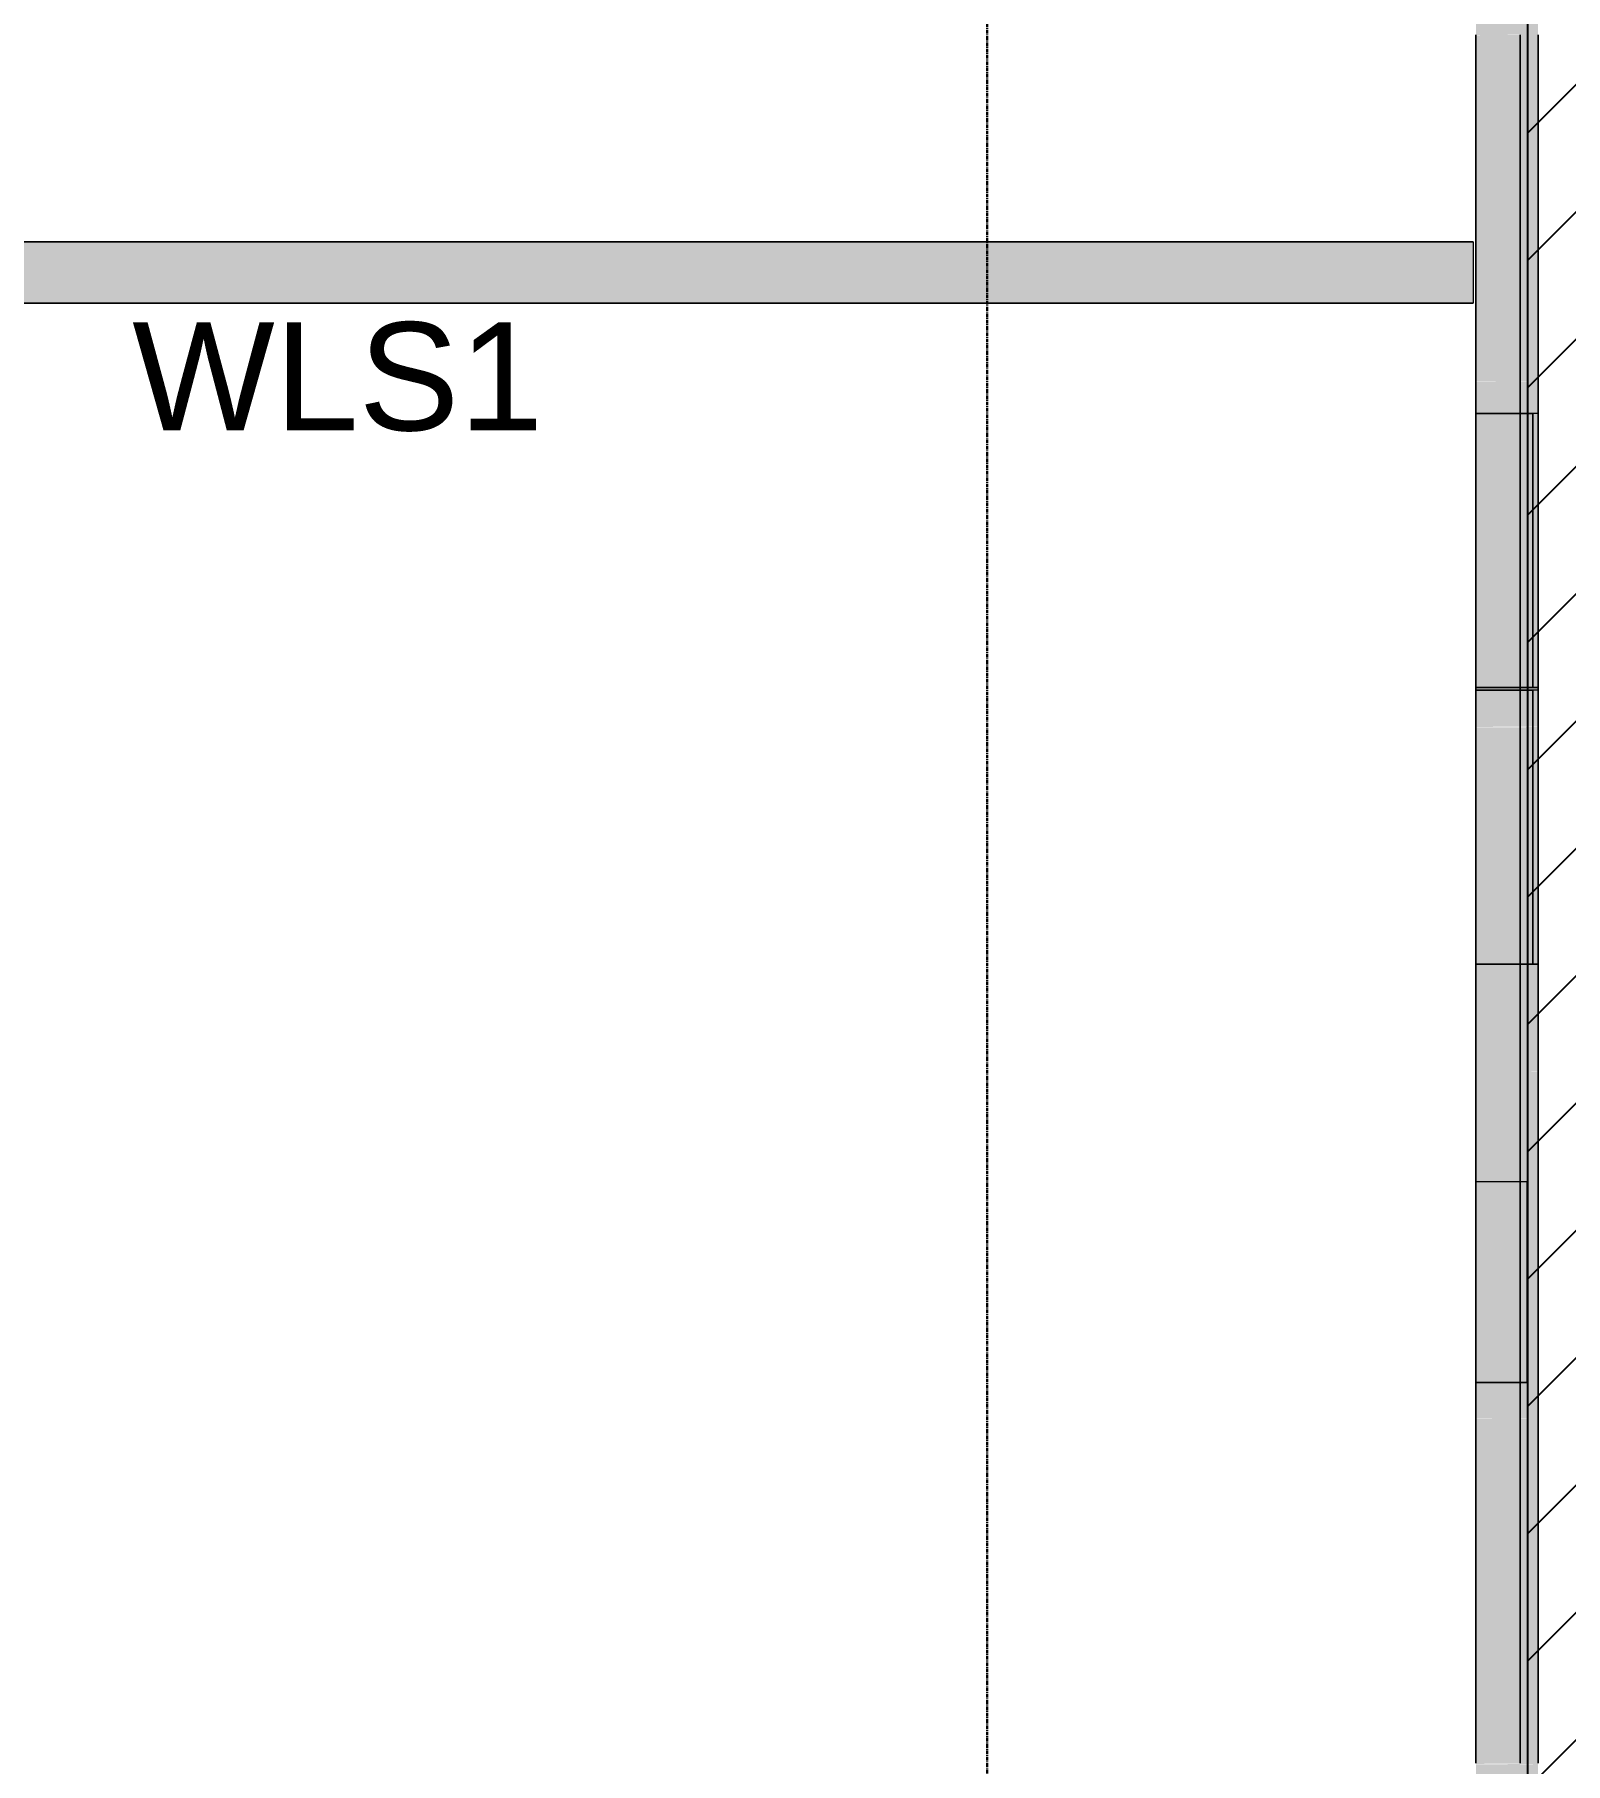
# Model space of a CAD drawing. Header units: inches. Extents: x -4126 to -1814, y 9773 to 12338.
# Drawn here: x -2305.6 to -2093, y 10208.8 to 10448.8 of the extents above; entities that cross this region are included whole.
import ezdxf

# ---------------------------------------------------------------- set-up
doc = ezdxf.new("R2010")
doc.units = ezdxf.units.IN
doc.header["$MEASUREMENT"] = 0
doc.linetypes.add('Grid Line 1_2_', pattern=[0.875, 0.5, -0.125, 0.125, -0.125])
for name, color, linetype, lineweight in [('A-WALL', 113, 'Continuous', 13), ('I-WALL', 2, 'Continuous', 13), ('S-GRID', 1, 'Continuous', 9)]:
    doc.layers.add(name, color=color, linetype=linetype, lineweight=lineweight)
doc.layers.add('LOAD_HATCH', color=8, linetype='Continuous')
doc.layers.add('loads', color=1, linetype='Continuous')
doc.styles.add('Arial', font='Arial.ttf', dxfattribs={"height": 18})

# ---------------------------------------------------------------- blocks, each defined once
blk = doc.blocks.new('CTR - 1st Phase - Shell_rvt-1-FRAMING PLAN - 1ST FLOOR')
at = {"layer": 'A-WALL', "lineweight": 5, "transparency": 33554585}
h = blk.add_hatch(color=13, dxfattribs=at)
h.paths.add_polyline_path([(-2099.32, 10018.05), (-2099.32, 10063.45), (-2105.45, 10063.45), (-2105.45, 10018.05)], flags=0)
h.paths.add_polyline_path([(-2105.45, 10063.84), (-2099.32, 10063.84), (-2099.32, 10064.27), (-2105.45, 10064.27)], flags=0)
h.paths.add_polyline_path([(-2105.45, 10065.22), (-2099.32, 10065.22), (-2099.32, 10065.65), (-2105.45, 10065.65)], flags=0)
h.paths.add_polyline_path([(-2105.45, 10066.05), (-2099.32, 10066.05), (-2099.32, 10089.39), (-2105.45, 10089.39)], flags=0)
h.paths.add_polyline_path([(-2105.45, 10127.41), (-2099.32, 10127.41), (-2099.32, 10127.79), (-2105.45, 10127.79)], flags=0)
h.paths.add_polyline_path([(-2105.45, 10165.81), (-2099.32, 10165.81), (-2099.32, 10166.19), (-2105.45, 10166.19)], flags=0)
h.paths.add_polyline_path([(-2099.32, 10204.21), (-2099.32, 10207.45), (-2105.45, 10207.45), (-2105.45, 10204.21)], flags=0)
h.paths.add_polyline_path([(-2105.45, 10207.84), (-2099.32, 10207.84), (-2099.32, 10208.27), (-2105.45, 10208.27)], flags=0)
h.paths.add_polyline_path([(-2105.45, 10209.22), (-2099.32, 10209.22), (-2099.32, 10209.65), (-2105.45, 10209.65)], flags=0)
h.paths.add_polyline_path([(-2105.45, 10210.05), (-2099.32, 10210.05), (-2099.32, 10255.45), (-2105.45, 10255.45), (-2105.45, 10222.87)], flags=0)
h.paths.add_polyline_path([(-2105.45, 10255.84), (-2099.32, 10255.84), (-2099.32, 10256.27), (-2105.45, 10256.27)], flags=0)
h.paths.add_polyline_path([(-2099.32, 10257.22), (-2099.32, 10257.65), (-2105.45, 10257.65), (-2105.45, 10257.22)], flags=0)
h.paths.add_polyline_path([(-2105.45, 10258.05), (-2099.32, 10258.05), (-2099.32, 10261.71), (-2105.45, 10261.71)], flags=0)
h.paths.add_polyline_path([(-2099.32, 10289.59), (-2099.32, 10303.45), (-2105.45, 10303.45), (-2105.45, 10289.59)], flags=0)
h.paths.add_polyline_path([(-2105.45, 10303.84), (-2099.32, 10303.84), (-2099.32, 10304.27), (-2105.45, 10304.27)], flags=0)
h.paths.add_polyline_path([(-2105.45, 10305.22), (-2099.32, 10305.22), (-2099.32, 10305.65), (-2105.45, 10305.65)], flags=0)
h.paths.add_polyline_path([(-2105.45, 10306.05), (-2099.32, 10306.05), (-2099.32, 10319.79), (-2105.45, 10319.79)], flags=0)
h.paths.add_polyline_path([(-2105.45, 10357.81), (-2099.32, 10357.81), (-2099.32, 10358.19), (-2105.45, 10358.19)], flags=0)
h.paths.add_polyline_path([(-2105.45, 10396.21), (-2099.32, 10396.21), (-2099.32, 10399.45), (-2105.45, 10399.45)], flags=0)
h.paths.add_polyline_path([(-2099.32, 10399.84), (-2099.32, 10400.27), (-2105.45, 10400.27), (-2105.45, 10399.84)], flags=0)
h.paths.add_polyline_path([(-2105.45, 10401.22), (-2099.32, 10401.22), (-2099.32, 10401.65), (-2105.45, 10401.65)], flags=0)
h.paths.add_polyline_path([(-2099.32, 10402.05), (-2099.32, 10447.45), (-2105.45, 10447.45), (-2105.45, 10402.05)], flags=0)
h.paths.add_polyline_path([(-2099.32, 10447.84), (-2099.32, 10448.27), (-2105.45, 10448.27), (-2105.45, 10447.84)], flags=0)
h.paths.add_polyline_path([(-2099.32, 10449.22), (-2099.32, 10449.65), (-2105.45, 10449.65), (-2105.45, 10449.22)], flags=0)
h.paths.add_polyline_path([(-2105.45, 10450.05), (-2099.32, 10450.05), (-2099.32, 10473.39), (-2105.45, 10473.39), (-2105.45, 10467.19)], flags=0)
h.paths.add_polyline_path([(-2099.32, 10511.41), (-2099.32, 10542.99), (-2105.45, 10542.99), (-2105.45, 10511.41)], flags=0)
h.paths.add_polyline_path([(-2099.32, 10570.86), (-2099.32, 10591.45), (-2105.45, 10591.45), (-2105.45, 10570.86)], flags=0)
h.paths.add_polyline_path([(-2099.32, 10591.84), (-2099.32, 10592.27), (-2105.45, 10592.27), (-2105.45, 10591.84)], flags=0)
h.paths.add_polyline_path([(-2099.32, 10593.22), (-2099.32, 10593.65), (-2105.45, 10593.65), (-2105.45, 10593.22)], flags=0)
h.paths.add_polyline_path([(-2105.45, 10594.05), (-2099.32, 10594.05), (-2099.32, 10626.99), (-2105.45, 10626.99)], flags=0)
h.paths.add_polyline_path([(-2105.45, 10665.01), (-2099.32, 10665.01), (-2099.32, 10665.39), (-2105.45, 10665.39)], flags=0)
h.paths.add_polyline_path([(-2105.45, 10703.41), (-2099.32, 10703.41), (-2099.32, 10735.45), (-2105.45, 10735.45)], flags=0)
h.paths.add_polyline_path([(-2105.45, 10735.84), (-2099.32, 10735.84), (-2099.32, 10736.27), (-2105.45, 10736.27)], flags=0)
h.paths.add_polyline_path([(-2105.45, 10737.22), (-2099.32, 10737.22), (-2099.32, 10737.65), (-2105.45, 10737.65)], flags=0)
h.paths.add_polyline_path([(-2099.32, 10738.05), (-2099.32, 10742.19), (-2105.45, 10742.19), (-2105.45, 10738.05)], flags=0)
h.paths.add_polyline_path([(-2105.45, 10780.21), (-2099.32, 10780.21), (-2099.32, 10783.45), (-2105.45, 10783.45)], flags=0)
h.paths.add_polyline_path([(-2099.32, 10783.84), (-2099.32, 10784.27), (-2105.45, 10784.27), (-2105.45, 10783.84)], flags=0)
h.paths.add_polyline_path([(-2105.45, 10785.22), (-2099.32, 10785.22), (-2099.32, 10785.65), (-2105.45, 10785.65)], flags=0)
h.paths.add_polyline_path([(-2105.45, 10786.05), (-2099.32, 10786.05), (-2099.32, 10813.86), (-2105.45, 10813.86)], flags=0)
h = blk.add_hatch(color=13, dxfattribs=at)
h.paths.add_polyline_path([(-2099.32, 10018.05), (-2096.82, 10018.05), (-2096.82, 10063.45), (-2099.32, 10063.45), (-2099.32, 10047.19)], flags=0)
h.paths.add_polyline_path([(-2099.32, 10063.84), (-2096.82, 10063.84), (-2096.82, 10064.27), (-2099.32, 10064.27)], flags=0)
h.paths.add_polyline_path([(-2096.82, 10065.22), (-2096.82, 10065.65), (-2099.32, 10065.65), (-2099.32, 10065.22)], flags=0)
h.paths.add_polyline_path([(-2096.82, 10066.05), (-2096.82, 10089.39), (-2099.32, 10089.39), (-2099.32, 10066.05)], flags=0)
h.paths.add_polyline_path([(-2099.32, 10127.41), (-2096.82, 10127.41), (-2096.82, 10127.79), (-2099.32, 10127.79)], flags=0)
h.paths.add_polyline_path([(-2099.32, 10165.81), (-2096.82, 10165.81), (-2096.82, 10166.19), (-2099.32, 10166.19)], flags=0)
h.paths.add_polyline_path([(-2099.32, 10204.21), (-2096.82, 10204.21), (-2096.82, 10207.45), (-2099.32, 10207.45)], flags=0)
h.paths.add_polyline_path([(-2099.32, 10207.84), (-2096.82, 10207.84), (-2096.82, 10208.27), (-2099.32, 10208.27)], flags=0)
h.paths.add_polyline_path([(-2099.32, 10209.22), (-2096.82, 10209.22), (-2096.82, 10209.65), (-2099.32, 10209.65)], flags=0)
h.paths.add_polyline_path([(-2099.32, 10210.05), (-2096.82, 10210.05), (-2096.82, 10255.45), (-2099.32, 10255.45), (-2099.32, 10222.87)], flags=0)
h.paths.add_polyline_path([(-2099.32, 10255.84), (-2096.82, 10255.84), (-2096.82, 10256.27), (-2099.32, 10256.27)], flags=0)
h.paths.add_polyline_path([(-2099.32, 10257.22), (-2096.82, 10257.22), (-2096.82, 10257.65), (-2099.32, 10257.65)], flags=0)
h.paths.add_polyline_path([(-2096.82, 10258.05), (-2096.82, 10303.45), (-2099.32, 10303.45), (-2099.32, 10289.59), (-2098.32, 10289.59), (-2098.32, 10261.71), (-2099.32, 10261.71), (-2099.32, 10258.05), (-2098.32, 10258.05)], flags=0)
h.paths.add_polyline_path([(-2099.32, 10303.84), (-2096.82, 10303.84), (-2096.82, 10304.27), (-2099.32, 10304.27)], flags=0)
h.paths.add_polyline_path([(-2099.32, 10305.22), (-2096.82, 10305.22), (-2096.82, 10305.65), (-2099.32, 10305.65)], flags=0)
h.paths.add_polyline_path([(-2096.82, 10306.05), (-2096.82, 10319.79), (-2099.32, 10319.79), (-2099.32, 10306.05)], flags=0)
h.paths.add_polyline_path([(-2099.32, 10357.81), (-2096.82, 10357.81), (-2096.82, 10358.19), (-2099.32, 10358.19)], flags=0)
h.paths.add_polyline_path([(-2099.32, 10396.21), (-2096.82, 10396.21), (-2096.82, 10399.45), (-2099.32, 10399.45)], flags=0)
h.paths.add_polyline_path([(-2099.32, 10399.84), (-2096.82, 10399.84), (-2096.82, 10400.27), (-2099.32, 10400.27)], flags=0)
h.paths.add_polyline_path([(-2099.32, 10401.22), (-2096.82, 10401.22), (-2096.82, 10401.65), (-2099.32, 10401.65)], flags=0)
h.paths.add_polyline_path([(-2096.82, 10402.05), (-2096.82, 10447.45), (-2099.32, 10447.45), (-2099.32, 10402.05)], flags=0)
h.paths.add_polyline_path([(-2099.32, 10447.84), (-2096.82, 10447.84), (-2096.82, 10448.27), (-2099.32, 10448.27)], flags=0)
h.paths.add_polyline_path([(-2096.82, 10449.22), (-2096.82, 10449.65), (-2099.32, 10449.65), (-2099.32, 10449.22)], flags=0)
h.paths.add_polyline_path([(-2099.32, 10450.05), (-2096.82, 10450.05), (-2096.82, 10473.39), (-2099.32, 10473.39), (-2099.32, 10467.19)], flags=0)
h.paths.add_polyline_path([(-2098.32, 10511.41), (-2096.82, 10511.41), (-2096.82, 10543.45), (-2098.32, 10543.45), (-2098.32, 10542.99), (-2099.32, 10542.99), (-2099.32, 10511.41)], flags=0)
h.paths.add_polyline_path([(-2096.82, 10543.84), (-2096.82, 10544.27), (-2098.32, 10544.27), (-2098.32, 10543.84)], flags=0)
h.paths.add_polyline_path([(-2098.32, 10545.22), (-2096.82, 10545.22), (-2096.82, 10545.65), (-2098.32, 10545.65)], flags=0)
h.paths.add_polyline_path([(-2098.32, 10546.05), (-2096.82, 10546.05), (-2096.82, 10591.45), (-2099.32, 10591.45), (-2099.32, 10570.86), (-2098.32, 10570.86), (-2098.32, 10567.32)], flags=0)
h.paths.add_polyline_path([(-2096.82, 10591.84), (-2096.82, 10592.27), (-2099.32, 10592.27), (-2099.32, 10591.84), (-2098.32, 10591.84)], flags=0)
h.paths.add_polyline_path([(-2099.32, 10593.22), (-2096.82, 10593.22), (-2096.82, 10593.65), (-2099.32, 10593.65)], flags=0)
h.paths.add_polyline_path([(-2099.32, 10594.05), (-2096.82, 10594.05), (-2096.82, 10626.99), (-2099.32, 10626.99)], flags=0)
h.paths.add_polyline_path([(-2096.82, 10665.01), (-2096.82, 10665.39), (-2099.32, 10665.39), (-2099.32, 10665.01)], flags=0)
h.paths.add_polyline_path([(-2099.32, 10703.41), (-2096.82, 10703.41), (-2096.82, 10735.45), (-2099.32, 10735.45)], flags=0)
h.paths.add_polyline_path([(-2099.32, 10735.84), (-2096.82, 10735.84), (-2096.82, 10736.27), (-2099.32, 10736.27)], flags=0)
h.paths.add_polyline_path([(-2099.32, 10737.22), (-2096.82, 10737.22), (-2096.82, 10737.65), (-2099.32, 10737.65)], flags=0)
h.paths.add_polyline_path([(-2096.82, 10738.05), (-2096.82, 10742.19), (-2099.32, 10742.19), (-2099.32, 10738.05)], flags=0)
h.paths.add_polyline_path([(-2099.32, 10780.21), (-2096.82, 10780.21), (-2096.82, 10783.45), (-2099.32, 10783.45)], flags=0)
h.paths.add_polyline_path([(-2099.32, 10783.84), (-2096.82, 10783.84), (-2096.82, 10784.27), (-2099.32, 10784.27)], flags=0)
h.paths.add_polyline_path([(-2099.32, 10785.22), (-2096.82, 10785.22), (-2096.82, 10785.65), (-2099.32, 10785.65)], flags=0)
h.paths.add_polyline_path([(-2099.32, 10786.05), (-2096.82, 10786.05), (-2096.82, 10813.86), (-2099.32, 10813.86), (-2099.32, 10813.68)], flags=0)
h = blk.add_hatch(color=13, dxfattribs=at)
h.paths.add_polyline_path([(-2099.32, 10017.71), (-2099.32, 10018.05), (-2105.45, 10018.05), (-2105.45, 10017.71)], flags=0)
h.paths.add_polyline_path([(-2105.45, 10063.45), (-2099.32, 10063.45), (-2099.32, 10063.84), (-2105.45, 10063.84)], flags=0)
h.paths.add_polyline_path([(-2105.45, 10065.65), (-2099.32, 10065.65), (-2099.32, 10066.05), (-2105.45, 10066.05)], flags=0)
h.paths.add_polyline_path([(-2105.45, 10207.45), (-2099.32, 10207.45), (-2099.32, 10207.84), (-2105.45, 10207.84)], flags=0)
h.paths.add_polyline_path([(-2099.32, 10209.65), (-2099.32, 10210.05), (-2105.45, 10210.05), (-2105.45, 10209.65)], flags=0)
h.paths.add_polyline_path([(-2105.45, 10255.45), (-2099.32, 10255.45), (-2099.32, 10255.84), (-2105.45, 10255.84)], flags=0)
h.paths.add_polyline_path([(-2099.32, 10257.65), (-2099.32, 10258.05), (-2105.45, 10258.05), (-2105.45, 10257.65)], flags=0)
h.paths.add_polyline_path([(-2099.32, 10303.45), (-2099.32, 10303.84), (-2105.45, 10303.84), (-2105.45, 10303.45)], flags=0)
h.paths.add_polyline_path([(-2105.45, 10305.65), (-2099.32, 10305.65), (-2099.32, 10306.05), (-2105.45, 10306.05)], flags=0)
h.paths.add_polyline_path([(-2105.45, 10399.45), (-2099.32, 10399.45), (-2099.32, 10399.84), (-2105.45, 10399.84)], flags=0)
h.paths.add_polyline_path([(-2105.45, 10401.65), (-2099.32, 10401.65), (-2099.32, 10402.05), (-2105.45, 10402.05)], flags=0)
h.paths.add_polyline_path([(-2099.32, 10447.45), (-2099.32, 10447.84), (-2105.45, 10447.84), (-2105.45, 10447.45)], flags=0)
h.paths.add_polyline_path([(-2099.32, 10449.65), (-2099.32, 10450.05), (-2105.45, 10450.05), (-2105.45, 10449.65)], flags=0)
h.paths.add_polyline_path([(-2099.32, 10591.45), (-2099.32, 10591.84), (-2105.45, 10591.84), (-2105.45, 10591.45)], flags=0)
h.paths.add_polyline_path([(-2105.45, 10593.65), (-2099.32, 10593.65), (-2099.32, 10594.05), (-2105.45, 10594.05)], flags=0)
h.paths.add_polyline_path([(-2099.32, 10735.45), (-2099.32, 10735.84), (-2105.45, 10735.84), (-2105.45, 10735.45)], flags=0)
h.paths.add_polyline_path([(-2099.32, 10737.65), (-2099.32, 10738.05), (-2105.45, 10738.05), (-2105.45, 10737.65)], flags=0)
h.paths.add_polyline_path([(-2099.32, 10783.45), (-2099.32, 10783.84), (-2105.45, 10783.84), (-2105.45, 10783.45)], flags=0)
h.paths.add_polyline_path([(-2099.32, 10785.65), (-2099.32, 10786.05), (-2105.45, 10786.05), (-2105.45, 10785.65)], flags=0)
h = blk.add_hatch(color=13, dxfattribs=at)
h.paths.add_polyline_path([(-2099.32, 10017.71), (-2096.82, 10017.71), (-2096.82, 10018.05), (-2099.32, 10018.05)], flags=0)
h.paths.add_polyline_path([(-2099.32, 10063.45), (-2096.82, 10063.45), (-2096.82, 10063.84), (-2099.32, 10063.84)], flags=0)
h.paths.add_polyline_path([(-2099.32, 10065.65), (-2096.82, 10065.65), (-2096.82, 10066.05), (-2099.32, 10066.05)], flags=0)
h.paths.add_polyline_path([(-2096.82, 10207.45), (-2096.82, 10207.84), (-2099.32, 10207.84), (-2099.32, 10207.45)], flags=0)
h.paths.add_polyline_path([(-2099.32, 10209.65), (-2096.82, 10209.65), (-2096.82, 10210.05), (-2099.32, 10210.05)], flags=0)
h.paths.add_polyline_path([(-2096.82, 10255.45), (-2096.82, 10255.84), (-2099.32, 10255.84), (-2099.32, 10255.45)], flags=0)
h.paths.add_polyline_path([(-2099.32, 10257.65), (-2096.82, 10257.65), (-2096.82, 10258.05), (-2099.32, 10258.05)], flags=0)
h.paths.add_polyline_path([(-2096.82, 10303.45), (-2096.82, 10303.84), (-2099.32, 10303.84), (-2099.32, 10303.45), (-2098.32, 10303.45)], flags=0)
h.paths.add_polyline_path([(-2096.82, 10305.65), (-2096.82, 10306.05), (-2099.32, 10306.05), (-2099.32, 10305.65)], flags=0)
h.paths.add_polyline_path([(-2096.82, 10399.45), (-2096.82, 10399.84), (-2099.32, 10399.84), (-2099.32, 10399.45)], flags=0)
h.paths.add_polyline_path([(-2099.32, 10401.65), (-2096.82, 10401.65), (-2096.82, 10402.05), (-2099.32, 10402.05)], flags=0)
h.paths.add_polyline_path([(-2099.32, 10447.45), (-2096.82, 10447.45), (-2096.82, 10447.84), (-2099.32, 10447.84)], flags=0)
h.paths.add_polyline_path([(-2099.32, 10449.65), (-2096.82, 10449.65), (-2096.82, 10450.05), (-2099.32, 10450.05)], flags=0)
h.paths.add_polyline_path([(-2096.82, 10543.45), (-2096.82, 10543.84), (-2098.32, 10543.84), (-2098.32, 10543.45)], flags=0)
h.paths.add_polyline_path([(-2098.32, 10545.65), (-2096.82, 10545.65), (-2096.82, 10546.05), (-2098.32, 10546.05)], flags=0)
h.paths.add_polyline_path([(-2099.32, 10591.45), (-2096.82, 10591.45), (-2096.82, 10591.84), (-2099.32, 10591.84)], flags=0)
h.paths.add_polyline_path([(-2099.32, 10593.65), (-2096.82, 10593.65), (-2096.82, 10594.05), (-2099.32, 10594.05)], flags=0)
h.paths.add_polyline_path([(-2096.82, 10735.45), (-2096.82, 10735.84), (-2099.32, 10735.84), (-2099.32, 10735.45)], flags=0)
h.paths.add_polyline_path([(-2099.32, 10737.65), (-2096.82, 10737.65), (-2096.82, 10738.05), (-2099.32, 10738.05)], flags=0)
h.paths.add_polyline_path([(-2096.82, 10783.45), (-2096.82, 10783.84), (-2099.32, 10783.84), (-2099.32, 10783.45)], flags=0)
h.paths.add_polyline_path([(-2096.82, 10785.65), (-2096.82, 10786.05), (-2099.32, 10786.05), (-2099.32, 10785.65)], flags=0)
h = blk.add_hatch(color=13, dxfattribs=at)
h.paths.add_polyline_path([(-2099.32, 10064.27), (-2099.32, 10064.69), (-2105.45, 10064.65), (-2105.45, 10064.27)], flags=0)
h.paths.add_polyline_path([(-2105.45, 10064.81), (-2099.32, 10064.85), (-2099.32, 10065.22), (-2105.45, 10065.22), (-2105.45, 10064.85)], flags=0)
h.paths.add_polyline_path([(-2105.45, 10208.27), (-2099.32, 10208.27), (-2099.32, 10208.69), (-2105.45, 10208.65)], flags=0)
h.paths.add_polyline_path([(-2105.45, 10208.81), (-2099.32, 10208.85), (-2099.32, 10209.22), (-2105.45, 10209.22), (-2105.45, 10208.85)], flags=0)
h.paths.add_polyline_path([(-2099.32, 10256.27), (-2099.32, 10256.69), (-2105.45, 10256.65), (-2105.45, 10256.27)], flags=0)
h.paths.add_polyline_path([(-2099.32, 10256.81), (-2099.32, 10257.22), (-2105.45, 10257.22), (-2105.45, 10256.81)], flags=0)
h.paths.add_polyline_path([(-2105.45, 10304.27), (-2099.32, 10304.27), (-2099.32, 10304.69), (-2105.45, 10304.65)], flags=0)
h.paths.add_polyline_path([(-2099.32, 10304.81), (-2099.32, 10305.22), (-2105.45, 10305.22), (-2105.45, 10304.81)], flags=0)
h.paths.add_polyline_path([(-2105.45, 10400.27), (-2099.32, 10400.27), (-2099.32, 10400.69), (-2105.45, 10400.65)], flags=0)
h.paths.add_polyline_path([(-2105.45, 10400.81), (-2099.32, 10400.85), (-2099.32, 10401.22), (-2105.45, 10401.22), (-2105.45, 10400.85)], flags=0)
h.paths.add_polyline_path([(-2099.32, 10448.27), (-2099.32, 10448.69), (-2105.45, 10448.65), (-2105.45, 10448.27)], flags=0)
h.paths.add_polyline_path([(-2105.45, 10448.81), (-2099.32, 10448.85), (-2099.32, 10449.22), (-2105.45, 10449.22), (-2105.45, 10448.85)], flags=0)
h.paths.add_polyline_path([(-2099.32, 10592.27), (-2099.32, 10592.69), (-2105.45, 10592.65), (-2105.45, 10592.27)], flags=0)
h.paths.add_polyline_path([(-2099.32, 10592.81), (-2099.32, 10593.22), (-2105.45, 10593.22), (-2105.45, 10592.81)], flags=0)
h.paths.add_polyline_path([(-2099.32, 10736.27), (-2099.32, 10736.69), (-2105.45, 10736.65), (-2105.45, 10736.27)], flags=0)
h.paths.add_polyline_path([(-2099.32, 10736.81), (-2099.32, 10737.22), (-2105.45, 10737.22), (-2105.45, 10736.81)], flags=0)
h.paths.add_polyline_path([(-2099.32, 10784.27), (-2099.32, 10784.69), (-2105.45, 10784.65), (-2105.45, 10784.27)], flags=0)
h.paths.add_polyline_path([(-2105.45, 10784.81), (-2099.32, 10784.85), (-2099.32, 10785.22), (-2105.45, 10785.22), (-2105.45, 10784.85)], flags=0)
h = blk.add_hatch(color=13, dxfattribs=at)
h.paths.add_polyline_path([(-2099.32, 10064.69), (-2099.32, 10064.81), (-2105.45, 10064.81), (-2105.45, 10064.69)], flags=0)
h.paths.add_polyline_path([(-2105.45, 10208.69), (-2099.32, 10208.69), (-2099.32, 10208.81), (-2105.45, 10208.81)], flags=0)
h.paths.add_polyline_path([(-2105.45, 10256.69), (-2099.32, 10256.69), (-2099.32, 10256.81), (-2105.45, 10256.81)], flags=0)
h.paths.add_polyline_path([(-2105.45, 10304.69), (-2099.32, 10304.69), (-2099.32, 10304.81), (-2105.45, 10304.81)], flags=0)
h.paths.add_polyline_path([(-2099.32, 10400.69), (-2099.32, 10400.81), (-2105.45, 10400.81), (-2105.45, 10400.69)], flags=0)
h.paths.add_polyline_path([(-2105.45, 10448.69), (-2099.32, 10448.69), (-2099.32, 10448.81), (-2105.45, 10448.81)], flags=0)
h.paths.add_polyline_path([(-2105.45, 10592.69), (-2099.32, 10592.69), (-2099.32, 10592.81), (-2105.45, 10592.81)], flags=0)
h.paths.add_polyline_path([(-2105.45, 10736.69), (-2099.32, 10736.69), (-2099.32, 10736.81), (-2105.45, 10736.81)], flags=0)
h.paths.add_polyline_path([(-2105.45, 10784.69), (-2099.32, 10784.69), (-2099.32, 10784.81), (-2105.45, 10784.81)], flags=0)
h = blk.add_hatch(color=13, dxfattribs=at)
h.paths.add_polyline_path([(-2099.32, 10064.27), (-2096.82, 10064.27), (-2096.82, 10064.69), (-2099.32, 10064.65)], flags=0)
h.paths.add_polyline_path([(-2096.82, 10064.81), (-2096.82, 10065.22), (-2099.32, 10065.22), (-2099.32, 10064.81)], flags=0)
h.paths.add_polyline_path([(-2096.82, 10208.27), (-2096.82, 10208.69), (-2099.32, 10208.65), (-2099.32, 10208.27)], flags=0)
h.paths.add_polyline_path([(-2096.82, 10208.81), (-2096.82, 10209.22), (-2099.32, 10209.22), (-2099.32, 10208.81)], flags=0)
h.paths.add_polyline_path([(-2096.82, 10256.27), (-2096.82, 10256.69), (-2099.32, 10256.65), (-2099.32, 10256.27)], flags=0)
h.paths.add_polyline_path([(-2099.32, 10256.81), (-2096.82, 10256.85), (-2096.82, 10257.22), (-2099.32, 10257.22), (-2099.32, 10256.85)], flags=0)
h.paths.add_polyline_path([(-2096.82, 10304.27), (-2096.82, 10304.69), (-2099.32, 10304.65), (-2099.32, 10304.27)], flags=0)
h.paths.add_polyline_path([(-2099.32, 10304.81), (-2096.82, 10304.85), (-2096.82, 10305.22), (-2099.32, 10305.22), (-2099.32, 10304.85)], flags=0)
h.paths.add_polyline_path([(-2099.32, 10400.27), (-2096.82, 10400.27), (-2096.82, 10400.69), (-2099.32, 10400.65)], flags=0)
h.paths.add_polyline_path([(-2099.32, 10400.81), (-2096.82, 10400.85), (-2096.82, 10401.22), (-2099.32, 10401.22), (-2099.32, 10400.85)], flags=0)
h.paths.add_polyline_path([(-2099.32, 10448.27), (-2096.82, 10448.27), (-2096.82, 10448.69), (-2099.32, 10448.65)], flags=0)
h.paths.add_polyline_path([(-2096.82, 10448.81), (-2096.82, 10449.22), (-2099.32, 10449.22), (-2099.32, 10448.81)], flags=0)
h.paths.add_polyline_path([(-2096.82, 10544.27), (-2096.82, 10544.69), (-2098.32, 10544.65), (-2098.32, 10544.27)], flags=0)
h.paths.add_polyline_path([(-2098.32, 10544.81), (-2096.82, 10544.85), (-2096.82, 10545.22), (-2098.32, 10545.22), (-2098.32, 10544.85)], flags=0)
h.paths.add_polyline_path([(-2096.82, 10592.27), (-2096.82, 10592.69), (-2099.32, 10592.65), (-2099.32, 10592.27)], flags=0)
h.paths.add_polyline_path([(-2099.32, 10592.81), (-2096.82, 10592.85), (-2096.82, 10593.22), (-2099.32, 10593.22), (-2099.32, 10592.85)], flags=0)
h.paths.add_polyline_path([(-2096.82, 10736.27), (-2096.82, 10736.69), (-2099.32, 10736.65), (-2099.32, 10736.27)], flags=0)
h.paths.add_polyline_path([(-2096.82, 10736.81), (-2096.82, 10737.22), (-2099.32, 10737.22), (-2099.32, 10736.81)], flags=0)
h.paths.add_polyline_path([(-2096.82, 10784.27), (-2096.82, 10784.69), (-2099.32, 10784.65), (-2099.32, 10784.27)], flags=0)
h.paths.add_polyline_path([(-2096.82, 10784.81), (-2096.82, 10785.22), (-2099.32, 10785.22), (-2099.32, 10784.81)], flags=0)
h = blk.add_hatch(color=13, dxfattribs=at)
h.paths.add_polyline_path([(-2096.82, 10064.69), (-2096.82, 10064.81), (-2099.32, 10064.81), (-2099.32, 10064.69)], flags=0)
h.paths.add_polyline_path([(-2099.32, 10208.69), (-2096.82, 10208.69), (-2096.82, 10208.81), (-2099.32, 10208.81)], flags=0)
h.paths.add_polyline_path([(-2099.32, 10256.69), (-2096.82, 10256.69), (-2096.82, 10256.81), (-2099.32, 10256.81)], flags=0)
h.paths.add_polyline_path([(-2099.32, 10304.69), (-2096.82, 10304.69), (-2096.82, 10304.81), (-2099.32, 10304.81)], flags=0)
h.paths.add_polyline_path([(-2096.82, 10400.69), (-2096.82, 10400.81), (-2099.32, 10400.81), (-2099.32, 10400.69)], flags=0)
h.paths.add_polyline_path([(-2096.82, 10448.69), (-2096.82, 10448.81), (-2099.32, 10448.81), (-2099.32, 10448.69)], flags=0)
h.paths.add_polyline_path([(-2096.82, 10544.69), (-2096.82, 10544.81), (-2098.32, 10544.81), (-2098.32, 10544.69)], flags=0)
h.paths.add_polyline_path([(-2099.32, 10592.69), (-2096.82, 10592.69), (-2096.82, 10592.81), (-2099.32, 10592.81)], flags=0)
h.paths.add_polyline_path([(-2099.32, 10736.69), (-2096.82, 10736.69), (-2096.82, 10736.81), (-2099.32, 10736.81)], flags=0)
h.paths.add_polyline_path([(-2099.32, 10784.69), (-2096.82, 10784.69), (-2096.82, 10784.81), (-2099.32, 10784.81)], flags=0)
for points in [[(-2099.32, 10358.19), (-2096.82, 10358.19), (-2096.82, 10396.21), (-2105.45, 10396.21), (-2105.45, 10358.19)], [(-2096.82, 10352.69), (-2096.82, 10352.81), (-2105.45, 10352.81), (-2105.45, 10352.69), (-2099.32, 10352.69)], [(-2098.32, 10261.71), (-2098.32, 10289.59), (-2105.45, 10289.59), (-2105.45, 10261.71), (-2099.32, 10261.71)]]:
    blk.add_hatch(color=13, dxfattribs=at).paths.add_polyline_path(points, flags=0)
h = blk.add_hatch(color=13, dxfattribs=at)
h.paths.add_polyline_path([(-2099.32, 10319.79), (-2096.82, 10319.79), (-2096.82, 10351.45), (-2105.45, 10351.45), (-2105.45, 10319.79)], flags=0)
h.paths.add_polyline_path([(-2096.82, 10351.84), (-2096.82, 10352.27), (-2105.45, 10352.27), (-2105.45, 10351.84), (-2099.32, 10351.84)], flags=0)
h.paths.add_polyline_path([(-2105.45, 10353.22), (-2096.82, 10353.22), (-2096.82, 10353.65), (-2105.45, 10353.65)], flags=0)
h.paths.add_polyline_path([(-2099.32, 10354.05), (-2096.82, 10354.05), (-2096.82, 10357.81), (-2105.45, 10357.81), (-2105.45, 10354.05)], flags=0)
h = blk.add_hatch(color=13, dxfattribs=at)
h.paths.add_polyline_path([(-2099.32, 10351.45), (-2096.82, 10351.45), (-2096.82, 10351.84), (-2105.45, 10351.84), (-2105.45, 10351.45)], flags=0)
h.paths.add_polyline_path([(-2105.45, 10353.65), (-2096.82, 10353.65), (-2096.82, 10354.05), (-2105.45, 10354.05)], flags=0)
h = blk.add_hatch(color=13, dxfattribs=at)
h.paths.add_polyline_path([(-2096.82, 10352.27), (-2096.82, 10352.69), (-2105.45, 10352.65), (-2105.45, 10352.27), (-2099.32, 10352.27)], flags=0)
h.paths.add_polyline_path([(-2105.45, 10352.81), (-2096.82, 10352.85), (-2096.82, 10353.22), (-2105.45, 10353.22), (-2105.45, 10352.85)], flags=0)
at = {"layer": 'A-WALL', "color": 33}
for p, q in [((-2105.45, 10448.69), (-2105.45, 10448.81)), ((-2105.45, 10447.84), (-2105.45, 10448.27)), ((-2105.45, 10402.05), (-2105.45, 10447.45)), ((-2099.32, 10448.81), (-2099.32, 10448.69)), ((-2099.32, 10448.27), (-2099.32, 10447.84)), ((-2099.32, 10447.45), (-2099.32, 10402.05)), ((-2096.82, 10448.81), (-2096.82, 10448.69)), ((-2096.82, 10448.27), (-2096.82, 10447.84)), ((-2096.82, 10447.45), (-2096.82, 10402.05)), ((-2105.45, 10401.22), (-2105.45, 10401.65)), ((-2099.32, 10401.65), (-2099.32, 10401.22)), ((-2096.82, 10401.65), (-2096.82, 10401.22)), ((-2105.45, 10400.69), (-2105.45, 10400.81)), ((-2105.45, 10399.84), (-2105.45, 10400.27)), ((-2105.45, 10396.21), (-2105.45, 10399.45)), ((-2099.32, 10400.81), (-2099.32, 10400.69)), ((-2099.32, 10400.27), (-2099.32, 10399.84)), ((-2099.32, 10399.45), (-2099.32, 10354.05)), ((-2096.82, 10400.81), (-2096.82, 10400.69)), ((-2096.82, 10400.27), (-2096.82, 10399.84)), ((-2096.82, 10399.45), (-2096.82, 10396.21)), ((-2105.45, 10396.21), (-2105.45, 10358.19)), ((-2105.45, 10358.19), (-2105.45, 10396.21)), ((-2105.45, 10396.21), (-2097.57, 10396.21)), ((-2096.82, 10396.21), (-2105.45, 10396.21)), ((-2097.57, 10396.21), (-2097.57, 10358.19)), ((-2097.57, 10358.19), (-2097.57, 10396.21)), ((-2096.82, 10396.21), (-2097.57, 10396.21)), ((-2096.82, 10358.19), (-2096.82, 10396.21)), ((-2096.82, 10396.21), (-2096.82, 10358.19)), ((-2105.45, 10357.81), (-2105.45, 10358.19)), ((-2105.45, 10358.19), (-2096.82, 10358.19)), ((-2097.57, 10358.19), (-2105.45, 10358.19)), ((-2105.45, 10357.81), (-2105.45, 10354.05)), ((-2105.45, 10354.05), (-2105.45, 10357.81)), ((-2105.45, 10357.81), (-2097.57, 10357.81)), ((-2096.82, 10357.81), (-2105.45, 10357.81)), ((-2096.82, 10358.19), (-2097.57, 10358.19)), ((-2097.57, 10357.81), (-2097.57, 10354.05)), ((-2097.57, 10354.05), (-2097.57, 10357.81)), ((-2096.82, 10357.81), (-2097.57, 10357.81)), ((-2096.82, 10358.19), (-2096.82, 10357.81)), ((-2096.82, 10354.05), (-2096.82, 10357.81)), ((-2096.82, 10357.81), (-2096.82, 10354.05)), ((-2105.45, 10353.65), (-2105.45, 10354.05)), ((-2105.45, 10353.65), (-2105.45, 10353.22)), ((-2105.45, 10353.22), (-2105.45, 10353.65)), ((-2099.32, 10353.65), (-2099.32, 10353.22)), ((-2097.57, 10353.65), (-2097.57, 10353.22)), ((-2097.57, 10353.22), (-2097.57, 10353.65)), ((-2096.82, 10354.05), (-2096.82, 10353.65)), ((-2096.82, 10353.22), (-2096.82, 10353.65)), ((-2096.82, 10353.65), (-2096.82, 10353.22)), ((-2105.45, 10352.85), (-2105.45, 10353.22)), ((-2105.45, 10352.81), (-2105.45, 10352.69)), ((-2105.45, 10352.69), (-2105.45, 10352.81)), ((-2105.45, 10352.27), (-2105.45, 10352.65)), ((-2105.45, 10352.27), (-2105.45, 10351.84)), ((-2105.45, 10351.84), (-2105.45, 10352.27)), ((-2105.45, 10351.45), (-2105.45, 10351.84)), ((-2105.45, 10351.45), (-2105.45, 10319.79)), ((-2105.45, 10319.79), (-2105.45, 10351.45)), ((-2099.32, 10352.81), (-2099.32, 10352.69)), ((-2099.32, 10352.27), (-2099.32, 10351.84)), ((-2099.32, 10351.45), (-2099.32, 10306.05)), ((-2097.57, 10352.81), (-2097.57, 10352.69)), ((-2097.57, 10352.69), (-2097.57, 10352.81)), ((-2097.57, 10352.27), (-2097.57, 10351.84)), ((-2097.57, 10351.84), (-2097.57, 10352.27)), ((-2097.57, 10351.45), (-2097.57, 10319.79)), ((-2097.57, 10319.79), (-2097.57, 10351.45)), ((-2096.82, 10353.22), (-2096.82, 10352.85)), ((-2096.82, 10352.69), (-2096.82, 10352.81)), ((-2096.82, 10352.81), (-2096.82, 10352.69)), ((-2096.82, 10352.65), (-2096.82, 10352.27)), ((-2096.82, 10351.84), (-2096.82, 10352.27)), ((-2096.82, 10352.27), (-2096.82, 10351.84)), ((-2096.82, 10351.84), (-2096.82, 10351.45)), ((-2096.82, 10319.79), (-2096.82, 10351.45)), ((-2096.82, 10351.45), (-2096.82, 10319.79)), ((-2105.45, 10306.05), (-2105.45, 10319.79)), ((-2105.45, 10319.79), (-2096.82, 10319.79)), ((-2097.57, 10319.79), (-2105.45, 10319.79)), ((-2096.82, 10319.79), (-2097.57, 10319.79)), ((-2096.82, 10319.79), (-2096.82, 10306.05)), ((-2105.45, 10305.22), (-2105.45, 10305.65)), ((-2099.32, 10305.65), (-2099.32, 10305.22)), ((-2096.82, 10305.65), (-2096.82, 10305.22)), ((-2105.45, 10304.69), (-2105.45, 10304.81)), ((-2105.45, 10303.84), (-2105.45, 10304.27)), ((-2105.45, 10289.59), (-2105.45, 10303.45)), ((-2099.32, 10304.81), (-2099.32, 10304.69)), ((-2099.32, 10304.27), (-2099.32, 10303.84)), ((-2099.32, 10303.45), (-2099.32, 10258.05)), ((-2096.82, 10304.81), (-2096.82, 10304.69)), ((-2096.82, 10304.27), (-2096.82, 10303.84)), ((-2096.82, 10303.45), (-2096.82, 10258.05)), ((-2105.45, 10261.71), (-2105.45, 10289.59)), ((-2105.45, 10289.59), (-2105.45, 10261.71)), ((-2105.45, 10289.59), (-2098.32, 10289.59)), ((-2105.45, 10289.59), (-2098.32, 10289.59)), ((-2098.32, 10261.71), (-2098.32, 10289.59)), ((-2098.32, 10289.59), (-2098.32, 10261.71)), ((-2105.45, 10258.05), (-2105.45, 10261.71)), ((-2098.32, 10261.71), (-2105.45, 10261.71)), ((-2105.45, 10261.71), (-2098.32, 10261.71)), ((-2105.45, 10257.22), (-2105.45, 10257.65)), ((-2099.32, 10257.65), (-2099.32, 10257.22)), ((-2096.82, 10257.65), (-2096.82, 10257.22)), ((-2105.45, 10256.69), (-2105.45, 10256.81)), ((-2105.45, 10255.84), (-2105.45, 10256.27)), ((-2105.45, 10210.05), (-2105.45, 10255.45)), ((-2099.32, 10256.81), (-2099.32, 10256.69)), ((-2099.32, 10256.27), (-2099.32, 10255.84)), ((-2099.32, 10255.45), (-2099.32, 10210.05)), ((-2096.82, 10256.81), (-2096.82, 10256.69)), ((-2096.82, 10256.27), (-2096.82, 10255.84)), ((-2096.82, 10255.45), (-2096.82, 10210.05)), ((-2105.45, 10209.22), (-2105.45, 10209.65)), ((-2099.32, 10209.65), (-2099.32, 10209.22)), ((-2096.82, 10209.65), (-2096.82, 10209.22))]:
    blk.add_line(p, q, dxfattribs=at)
at = {"layer": 'A-WALL', "color": 253}
for p, q in [((-2105.45, 10448.81), (-2105.45, 10448.69)), ((-2105.45, 10448.27), (-2105.45, 10448.65)), ((-2105.45, 10447.45), (-2105.45, 10447.84)), ((-2099.32, 10448.69), (-2099.32, 10448.81)), ((-2099.32, 10448.65), (-2099.32, 10448.27)), ((-2099.32, 10447.84), (-2099.32, 10447.45)), ((-2096.82, 10448.69), (-2096.82, 10448.81)), ((-2096.82, 10448.65), (-2096.82, 10448.27)), ((-2096.82, 10447.84), (-2096.82, 10447.45)), ((-2105.45, 10401.65), (-2105.45, 10402.05)), ((-2099.32, 10402.05), (-2099.32, 10401.65)), ((-2096.82, 10402.05), (-2096.82, 10401.65)), ((-2105.45, 10400.85), (-2105.45, 10401.22)), ((-2105.45, 10400.81), (-2105.45, 10400.69)), ((-2105.45, 10400.27), (-2105.45, 10400.65)), ((-2105.45, 10399.45), (-2105.45, 10399.84)), ((-2099.32, 10401.22), (-2099.32, 10400.85)), ((-2099.32, 10400.69), (-2099.32, 10400.81)), ((-2099.32, 10400.65), (-2099.32, 10400.27)), ((-2099.32, 10399.84), (-2099.32, 10399.45)), ((-2096.82, 10401.22), (-2096.82, 10400.85)), ((-2096.82, 10400.69), (-2096.82, 10400.81)), ((-2096.82, 10400.65), (-2096.82, 10400.27)), ((-2096.82, 10399.84), (-2096.82, 10399.45)), ((-2105.45, 10354.05), (-2105.45, 10353.65)), ((-2105.45, 10353.65), (-2105.45, 10354.05)), ((-2099.32, 10354.05), (-2099.32, 10353.65)), ((-2097.57, 10354.05), (-2097.57, 10353.65)), ((-2097.57, 10353.65), (-2097.57, 10354.05)), ((-2096.82, 10353.65), (-2096.82, 10354.05)), ((-2096.82, 10354.05), (-2096.82, 10353.65)), ((-2105.45, 10353.22), (-2105.45, 10352.85)), ((-2105.45, 10352.85), (-2105.45, 10353.22)), ((-2105.45, 10352.81), (-2105.45, 10352.69)), ((-2105.45, 10352.65), (-2105.45, 10352.27)), ((-2105.45, 10352.27), (-2105.45, 10352.65)), ((-2105.45, 10351.84), (-2105.45, 10351.45)), ((-2105.45, 10351.45), (-2105.45, 10351.84)), ((-2099.32, 10353.22), (-2099.32, 10352.85)), ((-2099.32, 10352.69), (-2099.32, 10352.81)), ((-2099.32, 10352.65), (-2099.32, 10352.27)), ((-2099.32, 10351.84), (-2099.32, 10351.45)), ((-2097.57, 10353.22), (-2097.57, 10352.85)), ((-2097.57, 10352.85), (-2097.57, 10353.22)), ((-2097.57, 10352.65), (-2097.57, 10352.27)), ((-2097.57, 10352.27), (-2097.57, 10352.65)), ((-2097.57, 10351.84), (-2097.57, 10351.45)), ((-2097.57, 10351.45), (-2097.57, 10351.84)), ((-2096.82, 10352.85), (-2096.82, 10353.22)), ((-2096.82, 10353.22), (-2096.82, 10352.85)), ((-2096.82, 10352.69), (-2096.82, 10352.81)), ((-2096.82, 10352.27), (-2096.82, 10352.65)), ((-2096.82, 10352.65), (-2096.82, 10352.27)), ((-2096.82, 10351.45), (-2096.82, 10351.84)), ((-2096.82, 10351.84), (-2096.82, 10351.45)), ((-2105.45, 10305.65), (-2105.45, 10306.05)), ((-2099.32, 10306.05), (-2099.32, 10305.65)), ((-2096.82, 10306.05), (-2096.82, 10305.65)), ((-2105.45, 10304.85), (-2105.45, 10305.22)), ((-2105.45, 10304.81), (-2105.45, 10304.69)), ((-2105.45, 10304.27), (-2105.45, 10304.65)), ((-2105.45, 10303.45), (-2105.45, 10303.84)), ((-2099.32, 10305.22), (-2099.32, 10304.85)), ((-2099.32, 10304.69), (-2099.32, 10304.81)), ((-2099.32, 10304.65), (-2099.32, 10304.27)), ((-2099.32, 10303.84), (-2099.32, 10303.45)), ((-2096.82, 10305.22), (-2096.82, 10304.85)), ((-2096.82, 10304.69), (-2096.82, 10304.81)), ((-2096.82, 10304.65), (-2096.82, 10304.27)), ((-2096.82, 10303.84), (-2096.82, 10303.45)), ((-2105.45, 10257.65), (-2105.45, 10258.05)), ((-2099.32, 10258.05), (-2099.32, 10257.65)), ((-2096.82, 10258.05), (-2096.82, 10257.65)), ((-2105.45, 10256.85), (-2105.45, 10257.22)), ((-2105.45, 10256.81), (-2105.45, 10256.69)), ((-2105.45, 10256.27), (-2105.45, 10256.65)), ((-2105.45, 10255.45), (-2105.45, 10255.84)), ((-2099.32, 10257.22), (-2099.32, 10256.85)), ((-2099.32, 10256.69), (-2099.32, 10256.81)), ((-2099.32, 10256.65), (-2099.32, 10256.27)), ((-2099.32, 10255.84), (-2099.32, 10255.45)), ((-2096.82, 10257.22), (-2096.82, 10256.85)), ((-2096.82, 10256.69), (-2096.82, 10256.81)), ((-2096.82, 10256.65), (-2096.82, 10256.27)), ((-2096.82, 10255.84), (-2096.82, 10255.45)), ((-2105.45, 10209.65), (-2105.45, 10210.05)), ((-2099.32, 10210.05), (-2099.32, 10209.65)), ((-2096.82, 10210.05), (-2096.82, 10209.65)), ((-2105.45, 10208.85), (-2105.45, 10209.22)), ((-2099.32, 10209.22), (-2099.32, 10208.85)), ((-2096.82, 10209.22), (-2096.82, 10208.85))]:
    blk.add_line(p, q, dxfattribs=at)
at = {"layer": 'A-WALL', "color": 9}
for p, q in [((-2105.45, 10448.65), (-2105.45, 10447.84)), ((-2105.45, 10447.84), (-2105.45, 10447.45)), ((-2105.45, 10447.45), (-2105.45, 10402.05)), ((-2099.32, 10447.84), (-2099.32, 10448.65)), ((-2099.32, 10447.45), (-2099.32, 10447.84)), ((-2099.32, 10402.05), (-2099.32, 10447.45)), ((-2096.82, 10447.84), (-2096.82, 10448.65)), ((-2096.82, 10447.45), (-2096.82, 10447.84)), ((-2096.82, 10402.05), (-2096.82, 10447.45)), ((-2105.45, 10402.05), (-2105.45, 10401.65)), ((-2105.45, 10401.65), (-2105.45, 10400.85)), ((-2099.32, 10401.65), (-2099.32, 10402.05)), ((-2099.32, 10400.85), (-2099.32, 10401.65)), ((-2096.82, 10401.65), (-2096.82, 10402.05)), ((-2096.82, 10400.85), (-2096.82, 10401.65)), ((-2105.45, 10400.65), (-2105.45, 10399.84)), ((-2105.45, 10399.84), (-2105.45, 10399.45)), ((-2105.45, 10399.45), (-2105.45, 10354.05)), ((-2099.32, 10399.84), (-2099.32, 10400.65)), ((-2099.32, 10399.45), (-2099.32, 10399.84)), ((-2099.32, 10354.05), (-2099.32, 10399.45)), ((-2096.82, 10399.84), (-2096.82, 10400.65)), ((-2096.82, 10399.45), (-2096.82, 10399.84)), ((-2096.82, 10354.05), (-2096.82, 10399.45)), ((-2105.45, 10354.05), (-2105.45, 10353.65)), ((-2105.45, 10353.65), (-2105.45, 10352.85)), ((-2099.32, 10353.65), (-2099.32, 10354.05)), ((-2099.32, 10352.85), (-2099.32, 10353.65)), ((-2096.82, 10353.65), (-2096.82, 10354.05)), ((-2096.82, 10352.85), (-2096.82, 10353.65)), ((-2105.45, 10352.65), (-2105.45, 10351.84)), ((-2105.45, 10351.84), (-2105.45, 10351.45)), ((-2105.45, 10351.45), (-2105.45, 10306.05)), ((-2099.32, 10351.84), (-2099.32, 10352.65)), ((-2099.32, 10351.45), (-2099.32, 10351.84)), ((-2099.32, 10306.05), (-2099.32, 10351.45)), ((-2096.82, 10351.84), (-2096.82, 10352.65)), ((-2096.82, 10351.45), (-2096.82, 10351.84)), ((-2096.82, 10306.05), (-2096.82, 10351.45)), ((-2105.45, 10306.05), (-2105.45, 10305.65)), ((-2105.45, 10305.65), (-2105.45, 10304.85)), ((-2099.32, 10305.65), (-2099.32, 10306.05)), ((-2099.32, 10304.85), (-2099.32, 10305.65)), ((-2096.82, 10305.65), (-2096.82, 10306.05)), ((-2096.82, 10304.85), (-2096.82, 10305.65)), ((-2105.45, 10304.65), (-2105.45, 10303.84)), ((-2105.45, 10303.84), (-2105.45, 10303.45)), ((-2105.45, 10303.45), (-2105.45, 10258.05)), ((-2099.32, 10303.84), (-2099.32, 10304.65)), ((-2099.32, 10303.45), (-2099.32, 10303.84)), ((-2099.32, 10258.05), (-2099.32, 10303.45)), ((-2096.82, 10303.84), (-2096.82, 10304.65)), ((-2096.82, 10303.45), (-2096.82, 10303.84)), ((-2096.82, 10258.05), (-2096.82, 10303.45)), ((-2105.45, 10258.05), (-2105.45, 10257.65)), ((-2105.45, 10257.65), (-2105.45, 10256.85)), ((-2099.32, 10257.65), (-2099.32, 10258.05)), ((-2099.32, 10256.85), (-2099.32, 10257.65)), ((-2096.82, 10257.65), (-2096.82, 10258.05)), ((-2096.82, 10256.85), (-2096.82, 10257.65)), ((-2105.45, 10256.65), (-2105.45, 10255.84)), ((-2105.45, 10255.84), (-2105.45, 10255.45)), ((-2105.45, 10255.45), (-2105.45, 10210.05)), ((-2099.32, 10255.84), (-2099.32, 10256.65)), ((-2099.32, 10255.45), (-2099.32, 10255.84)), ((-2099.32, 10210.05), (-2099.32, 10255.45)), ((-2096.82, 10255.84), (-2096.82, 10256.65)), ((-2096.82, 10255.45), (-2096.82, 10255.84)), ((-2096.82, 10210.05), (-2096.82, 10255.45)), ((-2105.45, 10210.05), (-2105.45, 10209.65)), ((-2105.45, 10209.65), (-2105.45, 10208.85)), ((-2099.32, 10209.65), (-2099.32, 10210.05)), ((-2099.32, 10208.85), (-2099.32, 10209.65)), ((-2096.82, 10209.65), (-2096.82, 10210.05)), ((-2096.82, 10208.85), (-2096.82, 10209.65))]:
    blk.add_line(p, q, dxfattribs=at)
at = {"layer": 'A-WALL', "color": 23}
for p, q in [((-2105.45, 10358.19), (-2105.45, 10396.21)), ((-2096.82, 10396.21), (-2096.82, 10358.19)), ((-2105.45, 10354.05), (-2105.45, 10357.81)), ((-2096.82, 10357.81), (-2096.82, 10354.05)), ((-2105.45, 10353.22), (-2105.45, 10353.65)), ((-2096.82, 10353.65), (-2096.82, 10353.22)), ((-2105.45, 10352.69), (-2105.45, 10352.81)), ((-2105.45, 10351.84), (-2105.45, 10352.27)), ((-2105.45, 10319.79), (-2105.45, 10351.45)), ((-2096.82, 10352.81), (-2096.82, 10352.69)), ((-2096.82, 10352.27), (-2096.82, 10351.84)), ((-2096.82, 10351.45), (-2096.82, 10319.79)), ((-2105.45, 10261.71), (-2105.45, 10289.59))]:
    blk.add_line(p, q, dxfattribs=at)
blk = doc.blocks.new('CTR - 1st Phase - Common Walls_rvt-1-FRAMING PLAN - 1ST FLOOR')
at = {"layer": 'I-WALL', "lineweight": 5, "transparency": 33554585}
h = blk.add_hatch(color=8, dxfattribs=at)
h.paths.add_polyline_path([(-2316.1, 10411.54), (-2187.32, 10411.54), (-2187.32, 10420.04), (-2437.01, 10420.04), (-2433.47, 10416.5), (-2438.43, 10411.54), (-2428.51, 10411.54)], flags=0)
h.paths.add_polyline_path([(-2105.82, 10411.54), (-2105.82, 10420.04), (-2159.32, 10420.04), (-2159.32, 10411.54)], flags=0)
h = blk.add_hatch(color=8, dxfattribs=at)
h.paths.add_polyline_path([(-2187.32, 10411.54), (-2186.54, 10411.54), (-2186.54, 10420.04), (-2187.32, 10420.04), (-2187.32, 10412.77)], flags=0)
h.paths.add_polyline_path([(-2159.32, 10411.54), (-2159.32, 10420.04), (-2160.11, 10420.04), (-2160.11, 10411.54)], flags=0)
h = blk.add_hatch(color=8, dxfattribs=at)
h.paths.add_polyline_path([(-2186.54, 10411.54), (-2183.32, 10411.54), (-2183.32, 10420.04), (-2186.54, 10420.04), (-2186.54, 10412.76)], flags=0)
h.paths.add_polyline_path([(-2160.11, 10411.54), (-2160.11, 10420.04), (-2163.32, 10420.04), (-2163.32, 10411.54)], flags=0)
blk.add_hatch(color=8, dxfattribs=at).paths.add_polyline_path([(-2163.32, 10411.54), (-2163.32, 10420.04), (-2183.32, 10420.04), (-2183.32, 10411.54), (-2181.03, 10411.54)], flags=0)
at = {"layer": 'I-WALL', "color": 253}
for p, q in [((-2437.01, 10420.04), (-2187.32, 10420.04)), ((-2187.32, 10420.04), (-2186.54, 10420.04)), ((-2186.54, 10420.04), (-2183.32, 10420.04)), ((-2183.32, 10420.04), (-2163.32, 10420.04)), ((-2163.32, 10420.04), (-2160.11, 10420.04)), ((-2160.11, 10420.04), (-2159.32, 10420.04)), ((-2159.32, 10420.04), (-2105.82, 10420.04)), ((-2105.82, 10420.04), (-2105.82, 10411.54)), ((-2187.32, 10411.54), (-2438.43, 10411.54)), ((-2186.54, 10411.54), (-2187.32, 10411.54)), ((-2183.32, 10411.54), (-2186.54, 10411.54)), ((-2163.32, 10411.54), (-2183.32, 10411.54)), ((-2160.11, 10411.54), (-2163.32, 10411.54)), ((-2159.32, 10411.54), (-2160.11, 10411.54)), ((-2105.82, 10411.54), (-2159.32, 10411.54))]:
    blk.add_line(p, q, dxfattribs=at)
at = {"layer": 'I-WALL', "color": 9}
for p, q in [((-2187.32, 10420.04), (-2437.01, 10420.04)), ((-2183.32, 10420.04), (-2187.32, 10420.04)), ((-2163.32, 10420.04), (-2183.32, 10420.04)), ((-2159.32, 10420.04), (-2163.32, 10420.04)), ((-2105.82, 10420.04), (-2159.32, 10420.04)), ((-2105.82, 10420.04), (-2105.82, 10411.54)), ((-2438.43, 10411.54), (-2187.32, 10411.54)), ((-2187.32, 10411.54), (-2183.32, 10411.54)), ((-2183.32, 10411.54), (-2163.32, 10411.54)), ((-2163.32, 10411.54), (-2159.32, 10411.54)), ((-2159.32, 10411.54), (-2105.82, 10411.54))]:
    blk.add_line(p, q, dxfattribs=at)

msp = doc.modelspace()

# ---------------------------------------------------------------- hatches: boundary and pattern name
at = {"layer": 'LOAD_HATCH'}
h = msp.add_hatch(dxfattribs=at)
h.set_pattern_fill('ANSI31', color=256, scale=100, style=0)
h.paths.add_polyline_path([(-3819.324, 9901.189), (-3819.324, 10010.089), (-2098.262, 10010.089), (-2098.262, 10821.489), (-3401.049, 10821.489), (-3400.049, 11277.289), (-2098.262, 11277.289), (-2098.262, 12077.189), (-1943.324, 12077.189), (-1943.324, 9901.189)])

# ---------------------------------------------------------------- linework, layer by layer
msp.add_lwpolyline([(-3400.049, 11277.289), (-2098.262, 11277.289), (-2098.262, 12077.189), (-1943.324, 12077.189), (-1943.324, 9901.189), (-3819.324, 9901.189), (-3819.324, 10010.089), (-2098.262, 10010.089), (-2098.262, 10821.489), (-3401.049, 10821.489)], close=True, dxfattribs=at)
at = {"layer": 'S-GRID', "linetype": 'Grid Line 1_2_', "lineweight": 30}
msp.add_line((-2173.324, 9772.61), (-2173.324, 12288.555), dxfattribs=at)

# ---------------------------------------------------------------- block references
at = {"lineweight": 5}
for name in ['CTR - 1st Phase - Shell_rvt-1-FRAMING PLAN - 1ST FLOOR', 'CTR - 1st Phase - Common Walls_rvt-1-FRAMING PLAN - 1ST FLOOR']:
    msp.add_blockref(name, (0, 0), dxfattribs=at)

# ---------------------------------------------------------------- texts
at = {"layer": 'loads', "insert": (-2292, 10408.884), "char_height": 15, "width": 29.92125, "attachment_point": 1, "style": 'Arial'}
msp.add_mtext('WLS1', dxfattribs=at)

doc.saveas('drawing.dxf')
